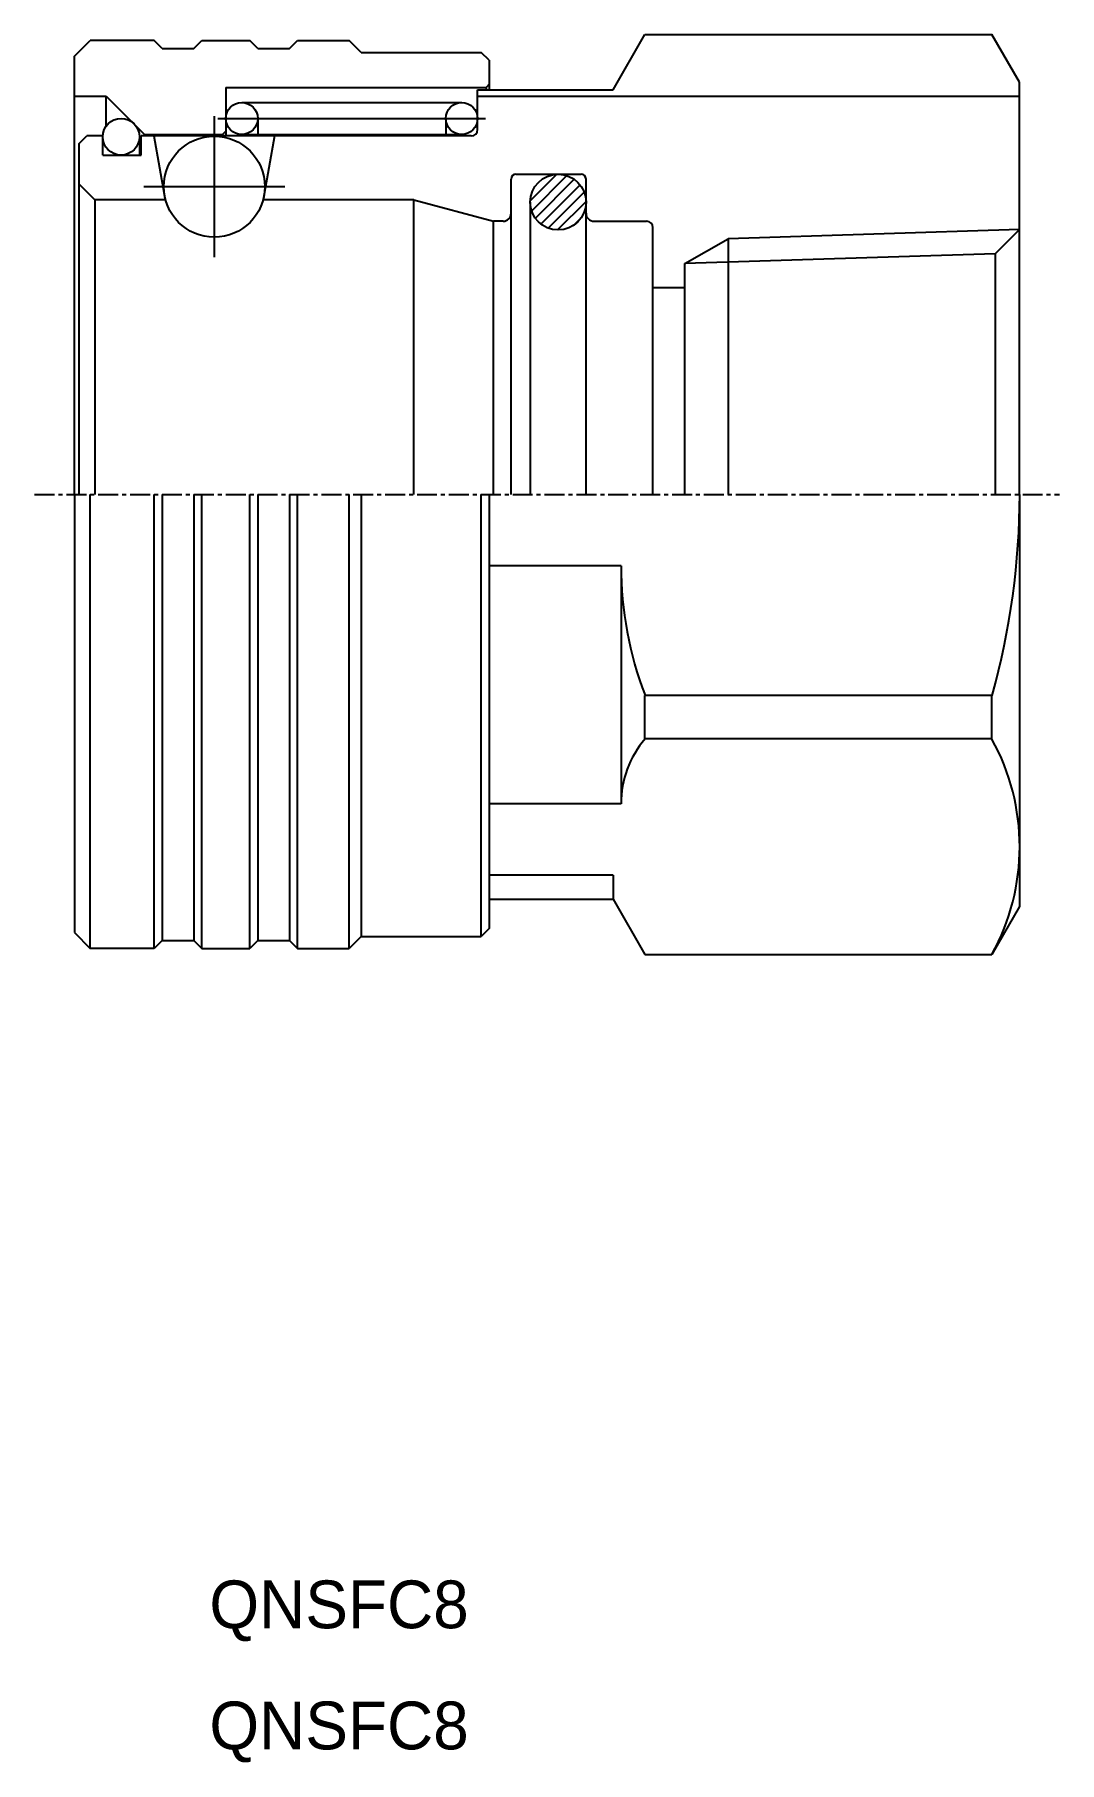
# Model space of a CAD drawing. Extents: x 26 to 90, y 80 to 189.
import ezdxf
from ezdxf.enums import TextEntityAlignment as Align

# ---------------------------------------------------------------- set-up
doc = ezdxf.new("R2010")
doc.units = 0
doc.linetypes.add('CENTER', pattern=[2, 1.25, -0.25, 0.25, -0.25])
doc.layers.get('0').update_dxf_attribs({"linetype": 'CONTINUOUS'})
doc.layers.add('CENTER', color=1, linetype='CENTER')

msp = doc.modelspace()

# ---------------------------------------------------------------- linework, layer by layer
at = {"color": 7, "linetype": 'CONTINUOUS'}
for p, q in [((62.39, 185.3), (64.39, 188.77)), ((64.39, 188.77), (86.16, 188.77)), ((87.89, 185.77), (86.16, 188.77)), ((28.59, 187.4), (29.59, 188.4)), ((33.59, 188.4), (29.59, 188.4)), ((34.09, 187.9), (33.59, 188.4)), ((34.09, 187.9), (36.09, 187.9)), ((36.09, 187.9), (36.59, 188.4)), ((36.59, 188.4), (39.59, 188.4)), ((40.09, 187.9), (39.59, 188.4)), ((40.09, 187.9), (42.09, 187.9)), ((42.09, 187.9), (42.59, 188.4)), ((42.59, 188.4), (45.84, 188.4)), ((46.59, 187.65), (45.84, 188.4)), ((46.59, 187.65), (54.12, 187.65)), ((54.62, 187.15), (54.12, 187.65)), ((28.59, 159.9), (28.59, 187.4)), ((54.62, 187.15), (54.62, 185.3)), ((54.62, 185.65), (54.42, 185.45)), ((87.89, 159.9), (87.89, 185.77)), ((28.59, 184.9), (30.59, 184.9)), ((30.59, 184.9), (32.99, 182.5)), ((30.59, 183.03), (30.59, 184.9)), ((38.09, 185.45), (54.42, 185.45)), ((38.09, 185.45), (38.09, 182.4)), ((39.09, 184.5), (52.89, 184.5)), ((53.89, 182.8), (53.89, 185.3)), ((53.89, 185.3), (62.39, 185.3)), ((53.89, 184.9), (87.89, 184.9)), ((54.42, 185.45), (54.42, 185.3)), ((37.37, 183.65), (37.37, 174.8)), ((37.59, 183.5), (54.39, 183.5)), ((40.09, 183.5), (40.09, 182.4)), ((51.89, 183.5), (51.89, 182.4)), ((28.87, 181.9), (29.37, 182.4)), ((30.37, 182.4), (29.37, 182.4)), ((30.37, 181.2), (30.37, 182.4)), ((32.67, 182.35), (32.67, 181.2)), ((53.49, 182.4), (32.77, 182.4)), ((32.77, 181.2), (32.77, 182.4)), ((32.99, 182.5), (37.89, 182.5)), ((32.99, 182.5), (32.99, 182.4)), ((33.58, 182.4), (34.29, 178.4)), ((38.09, 182.7), (37.89, 182.5)), ((37.89, 182.5), (37.89, 182.4)), ((39.09, 182.5), (52.89, 182.5)), ((41.15, 182.4), (40.44, 178.4)), ((28.87, 181.9), (28.87, 159.9)), ((30.37, 181.2), (32.77, 181.2)), ((28.87, 179.4), (29.87, 178.4)), ((32.94, 179.22), (41.79, 179.22)), ((55.99, 159.9), (55.99, 179.7)), ((56.29, 180), (60.39, 180)), ((57.19, 178.33), (58.86, 180)), ((57.28, 177.71), (59.48, 179.91)), ((57.51, 177.24), (59.95, 179.68)), ((57.86, 176.87), (60.32, 179.33)), ((60.69, 159.9), (60.69, 179.7)), ((34.3, 178.4), (29.87, 178.4)), ((29.87, 178.4), (29.87, 159.9)), ((49.89, 178.4), (40.43, 178.4)), ((49.89, 178.4), (54.89, 177.05)), ((49.89, 159.9), (49.89, 178.4)), ((57.19, 178.25), (57.19, 159.9)), ((58.31, 176.62), (60.57, 178.88)), ((58.9, 176.5), (60.69, 178.29)), ((54.89, 159.9), (54.89, 177.05)), ((55.49, 177.05), (54.89, 177.05)), ((59.88, 176.77), (60.42, 177.31)), ((61.19, 177.05), (64.49, 177.05)), ((64.89, 159.9), (64.89, 176.65)), ((69.6, 175.95), (69.6, 159.9)), ((87.89, 176.52), (86.37, 175)), ((86.37, 175), (66.89, 174.39)), ((86.37, 175), (86.37, 159.9)), ((66.89, 159.9), (66.89, 174.39)), ((64.89, 172.9), (66.89, 172.9)), ((28.59, 159.9), (28.59, 132.4)), ((29.59, 131.4), (29.59, 159.9)), ((33.59, 131.4), (33.59, 159.9)), ((34.09, 159.9), (34.09, 131.9)), ((36.09, 159.9), (36.09, 131.9)), ((36.59, 131.4), (36.59, 159.9)), ((39.59, 131.4), (39.59, 159.9)), ((40.09, 159.9), (40.09, 131.9)), ((42.09, 159.9), (42.09, 131.9)), ((42.59, 131.4), (42.59, 159.9)), ((45.84, 131.4), (45.84, 159.9)), ((46.59, 159.9), (46.59, 132.15)), ((54.12, 132.15), (54.12, 159.9)), ((54.62, 159.9), (54.62, 132.65)), ((87.89, 159.9), (87.89, 134.03)), ((62.89, 155.41), (54.62, 155.41)), ((62.89, 155.41), (62.89, 140.49)), ((86.16, 147.29), (64.39, 147.29)), ((64.39, 144.55), (64.39, 147.29)), ((86.16, 144.55), (86.16, 147.29)), ((86.16, 144.55), (64.39, 144.55)), ((62.89, 140.49), (54.62, 140.49)), ((62.39, 136), (54.62, 136)), ((62.39, 136), (62.39, 134.5)), ((54.62, 134.5), (62.39, 134.5)), ((62.39, 134.5), (64.39, 131.03)), ((87.89, 134.03), (86.16, 131.03)), ((28.59, 132.4), (29.59, 131.4)), ((54.62, 132.65), (54.12, 132.15)), ((33.59, 131.4), (29.59, 131.4)), ((34.09, 131.9), (33.59, 131.4)), ((34.09, 131.9), (36.09, 131.9)), ((36.09, 131.9), (36.59, 131.4)), ((36.59, 131.4), (39.59, 131.4)), ((40.09, 131.9), (39.59, 131.4)), ((40.09, 131.9), (42.09, 131.9)), ((42.09, 131.9), (42.59, 131.4)), ((42.59, 131.4), (45.84, 131.4)), ((46.59, 132.15), (45.84, 131.4)), ((46.59, 132.15), (54.12, 132.15)), ((64.39, 131.03), (86.16, 131.03))]:
    msp.add_line(p, q, dxfattribs=at)
at = {"color": 3, "linetype": 'CONTINUOUS'}
for p in [(66.89, 174.39), (87.89, 176.52)]:
    msp.add_line(p, (69.6, 175.95), dxfattribs=at)
at = {"color": 7, "linetype": 'CONTINUOUS'}
for centre, radius in [((39.09, 183.5), 1), ((52.89, 183.5), 1), ((31.52, 182.35), 1.15), ((37.37, 179.22), 3.17), ((58.94, 178.25), 1.75)]:
    msp.add_circle(centre, radius, dxfattribs=at)
for centre, radius, start, end in [((53.49, 182.8), 0.4, 270, 0), ((56.29, 179.7), 0.3, 90, 180), ((60.39, 179.7), 0.3, 0, 90), ((55.49, 177.55), 0.5, 270, 0), ((61.19, 177.55), 0.5, 180, 270), ((64.49, 176.65), 0.4, 0, 90), ((41.13, 159.9), 46.77, 344.3575, 0), ((85.6, 155.41), 22.71, 180, 200.9488), ((69.13, 140.49), 6.24, 139.4159, 180), ((73.92, 137.79), 13.98, 331.089, 28.911)]:
    msp.add_arc(centre, radius, start, end, dxfattribs=at)
at = {"layer": 'CENTER', "color": 1, "linetype": 'CENTER'}
msp.add_line((26.09, 159.9), (90.39, 159.9), dxfattribs=at)

# ---------------------------------------------------------------- texts
at = {"color": 7, "linetype": 'CONTINUOUS'}
for p in [(37.06, 87.83), (37.06, 80.23)]:
    msp.add_text('QNSFC8', height=3, dxfattribs=at).set_placement(p, align=Align.BOTTOM_LEFT)

doc.saveas('drawing.dxf')
